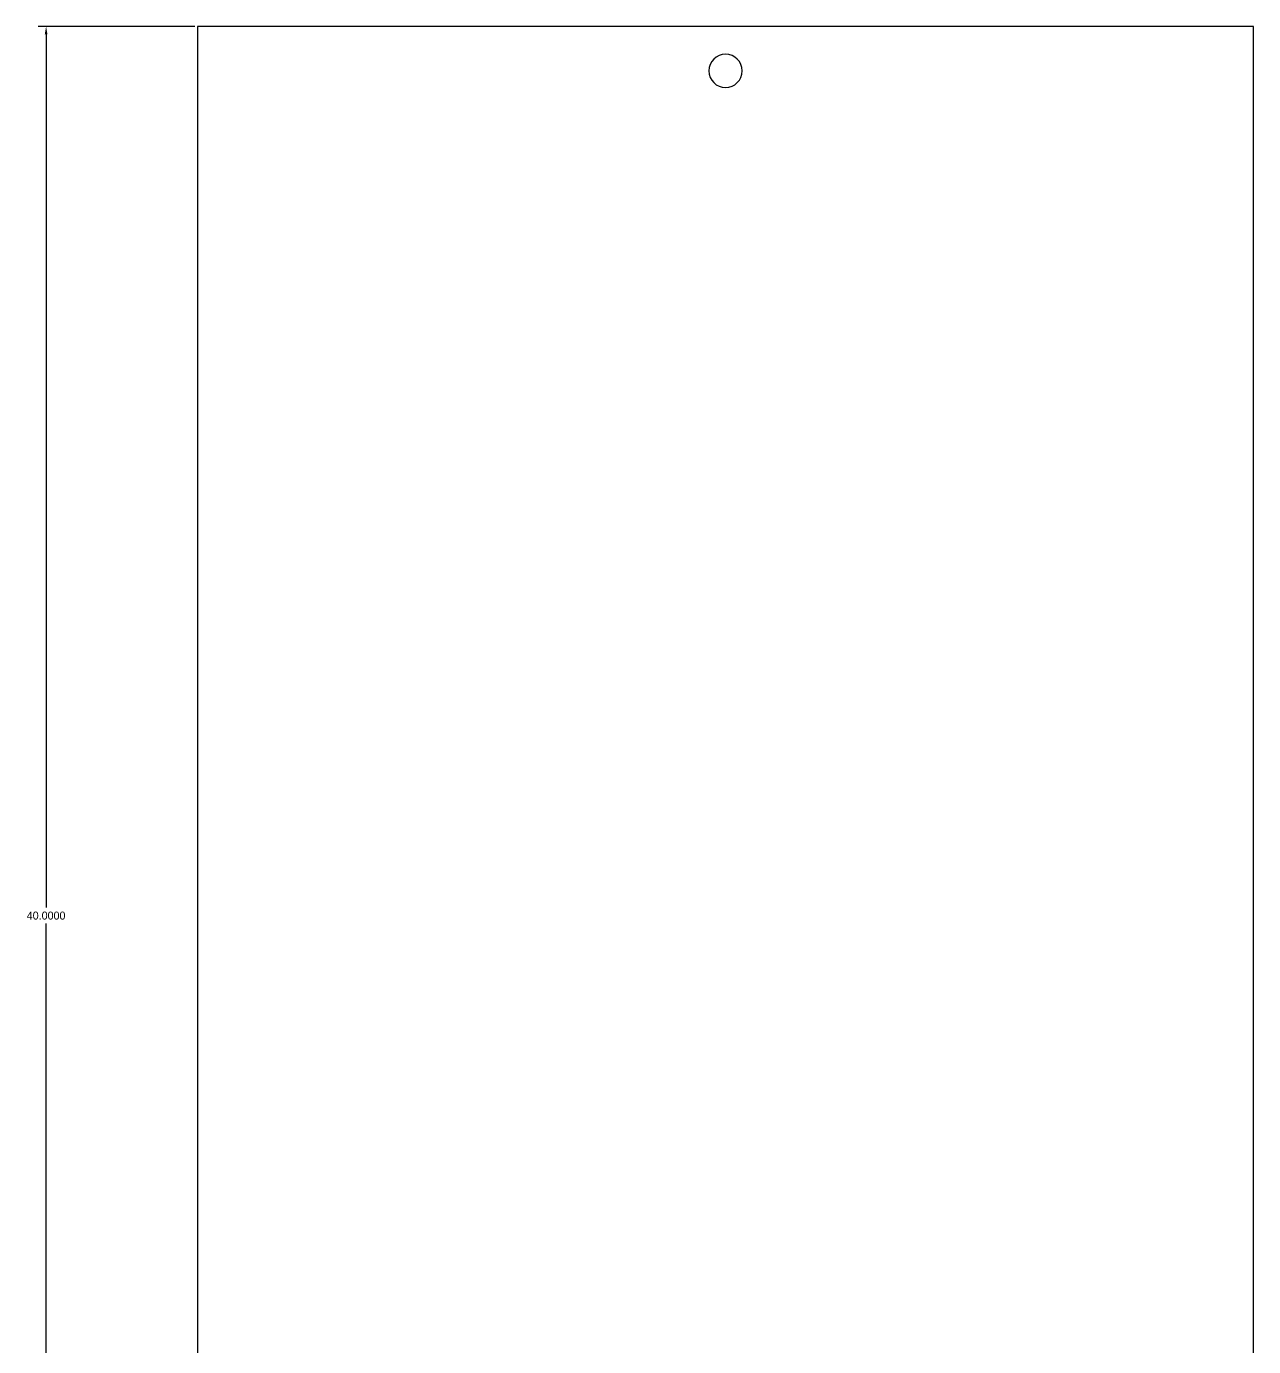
# Model space of a CAD drawing. Extents: x -4 to 204, y -54 to 64.
# Drawn here: x 82.91 to 110.51, y 12.84 to 42.53 of the extents above; entities that cross this region are included whole.
import ezdxf

# ---------------------------------------------------------------- set-up
doc = ezdxf.new("R2010")
doc.units = 0
doc.header["$MEASUREMENT"] = 0
doc.layers.get('Defpoints').update_dxf_attribs({"linetype": 'CONTINUOUS'})
doc.layers.add('Dimentions', color=7, linetype='CONTINUOUS')
doc.layers.add('LAYER_1', color=3, linetype='CONTINUOUS')
doc.dimstyles.get("Standard").update_dxf_attribs({"dimtxt": 0.18, "dimasz": 0.18, "dimexe": 0.18, "dimexo": 0.0625, "dimgap": 0.09, "dimtad": 0, "dimtih": 1, "dimtoh": 1, "dimdec": 4, "dimzin": 0, "dimdsep": 46, "dimtxsty": 'STANDARD', "dimcen": 0.09, "dimadec": 0, "dimazin": 0, "dimtfac": 1, "dimtdec": 4, "dimtofl": 0, "dimtmove": 0, "dimatfit": 3, "dimfxl": 1, "dimtolj": 1, "dimtzin": 0, "dimarcsym": 0})

# ---------------------------------------------------------------- blocks, each defined once
blk = doc.blocks.new('*D14')
at = {"layer": 'Defpoints', "color": 0}
for p in [(86.759, 42.533), (83.355, 2.533), (86.759, 2.533)]:
    blk.add_point(p, dxfattribs=at)
at = {"layer": 'Dimentions', "color": 0, "lineweight": -2}
for p, q in [((86.697, 42.533), (83.175, 42.533)), ((83.355, 42.353), (83.355, 22.713)), ((83.355, 2.713), (83.355, 22.353)), ((86.697, 2.533), (83.175, 2.533))]:
    blk.add_line(p, q, dxfattribs=at)
at = {"layer": 'Dimentions', "color": 0}
for points in [[(83.385, 42.353), (83.325, 42.353), (83.355, 42.533)], [(83.325, 2.713), (83.385, 2.713), (83.355, 2.533)]]:
    blk.add_solid(points, dxfattribs=at)
at = {"layer": 'Dimentions', "color": 0, "insert": (83.355, 22.533), "char_height": 0.18, "attachment_point": 5}
blk.add_mtext('\\A1;40.0000', dxfattribs=at)

msp = doc.modelspace()

# ---------------------------------------------------------------- linework, layer by layer
at = {"layer": 'LAYER_1'}
msp.add_lwpolyline([(86.75907, 2.5328), (110.50907, 2.5328), (110.50907, 42.5328), (86.75907, 42.5328)], close=True, dxfattribs=at)
msp.add_lwpolyline([(98.63407, 41.9078, 0.41421356), (98.25907, 41.5328, 0.41421356), (98.63407, 41.1578, 0.41421356), (99.00907, 41.5328, 0.41421356)], format="xyb", close=True, dxfattribs=at)

# ---------------------------------------------------------------- dimensions: what is measured, and where the dimension line sits
at = {"layer": 'Dimentions'}
dim = msp.add_linear_dim(base=(83.35497, 2.5328), p1=(86.75907, 42.5328), p2=(86.75907, 2.5328), angle=90, dimstyle='STANDARD', override={"dimtmove": 2}, dxfattribs=at)
dim.commit()
dim.dimension.update_dxf_attribs({"geometry": '*D14', "text_midpoint": (83.35497, 22.5328)})

doc.saveas('drawing.dxf')
